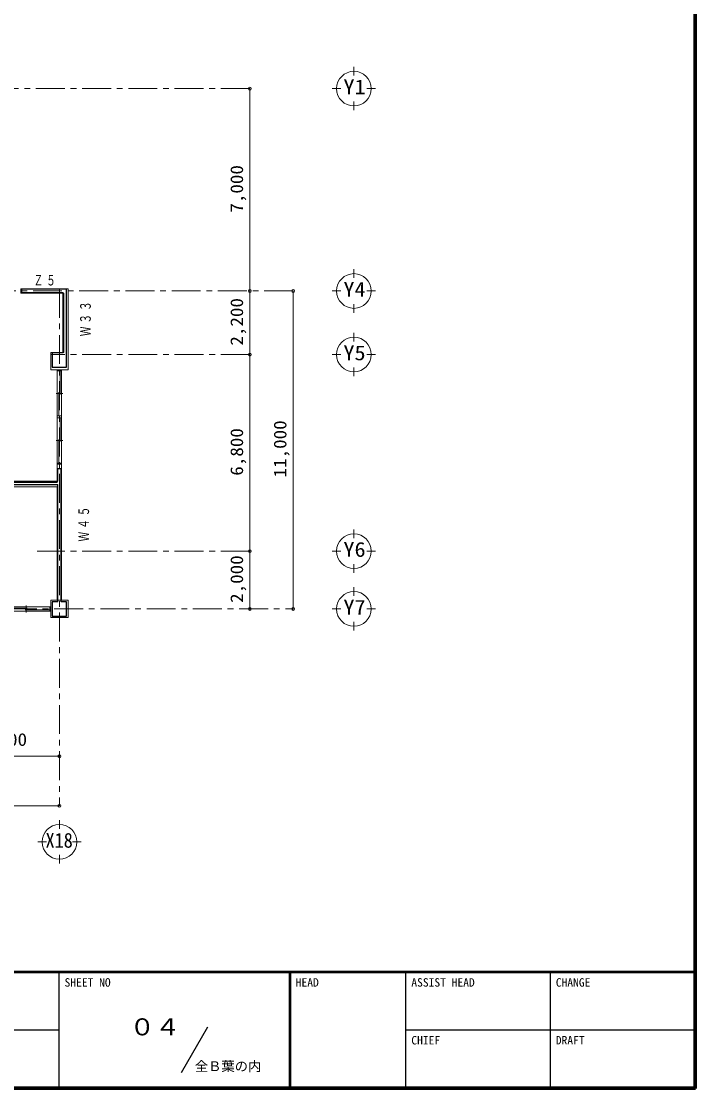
# Model space of a CAD drawing. Units: millimetres at full size, sheet at 1:200. Extents: x -55340 to 55340, y -38040 to 38040.
# Drawn here: x 32004 to 55340, y -38040 to -1117 of the extents above; entities that cross this region are included whole.
import ezdxf
from ezdxf.enums import TextEntityAlignment as Align

# ---------------------------------------------------------------- set-up
doc = ezdxf.new("R2010")
doc.units = ezdxf.units.MM
doc.header["$LTSCALE"] = 200
doc.header["$PDMODE"] = 32
doc.header["$PDSIZE"] = 100
doc.linetypes.add('CHAIN1', pattern=[8, 5, -1, 1, -1])
for name, color, linetype, lineweight in [('0-0_補助線', 4, 'Continuous', 9), ('0-1_通り芯', 3, 'Continuous', 18), ('0-5_建具(ｻｯｼ)', 4, 'Continuous', 9), ('0-A_寸法', 6, 'Continuous', 9), ('2-2_躯体', 2, 'Continuous', 25), ('F-0_F-0ﾚｲﾔ', 5, 'Continuous', 50)]:
    doc.layers.add(name, color=color, linetype=linetype, lineweight=lineweight)
for name, color, linetype in [('2-3_外壁', 2, 'Continuous'), ('F-A_F-Aﾚｲﾔ', 7, 'Continuous'), ('F-B_F-Bﾚｲﾔ', 6, 'Continuous')]:
    doc.layers.add(name, color=color, linetype=linetype)
doc.styles.add('ＭＳ ゴシック', font='')
doc.styles.get('ＭＳ ゴシック').set_extended_font_data('MS Gothic')

msp = doc.modelspace()

# ---------------------------------------------------------------- linework, layer by layer
at = {"layer": '0-0_補助線', "color": 3, "lineweight": 18}
for p, q in [((31986.5, -10520.6), (32021.5, -10520.6)), ((32021.5, -10370.6), (32021.5, -10520.6)), ((32021.5, -10520.6), (33471.5, -10520.6)), ((33471.5, -10520.6), (33471.5, -12570.6)), ((33246.5, -13205.6), (33246.5, -13170.6)), ((33347.2, -13205.6), (33347.2, -14021.3)), ((33203.6, -13986.3), (33439.3, -13986.3)), ((33295.8, -13951.2), (33295.8, -14766.9)), ((33246.5, -14766.9), (33396.5, -14766.9)), ((33396.5, -14766.9), (33396.5, -14836.9)), ((33347.2, -14836.9), (33347.2, -15652.5)), ((33203.6, -15617.5), (33439.3, -15617.5)), ((33295.8, -15582.5), (33295.8, -16398.1)), ((33246.5, -16398.1), (33246.5, -16433.1)), ((33396.5, -16433.1), (33246.5, -16433.1)), ((33396.5, -21145.6), (33396.5, -16433.1)), ((29396.5, -17220.6), (33246.5, -17220.6)), ((33246.5, -21145.6), (33246.5, -17220.6)), ((32171.5, -21563.5), (32171.5, -21327.7)), ((32986.5, -21370.6), (33021.5, -21370.6)), ((32986.5, -21520.6), (32986.5, -21370.6)), ((31356.5, -21419.9), (32206.5, -21419.9)), ((32136.5, -21471.3), (32986.5, -21471.3)), ((32986.5, -21520.6), (33021.5, -21520.6))]:
    msp.add_line(p, q, dxfattribs=at)
for points in [[(31986.5, -10520.6), (31986.5, -10370.6), (32021.5, -10370.6)], [(32021.5, -10370.6), (33621.5, -10370.6), (33621.5, -13170.6), (33021.5, -13170.6), (33021.5, -12570.6), (33471.5, -12570.6)], [(33246.5, -13205.6), (33396.5, -13205.6), (33396.5, -13170.6)], [(33246.5, -14766.9), (33246.5, -14836.9), (33396.5, -14836.9)], [(31196.5, -14870.6), (31196.5, -17070.6), (33246.5, -17070.6), (33246.5, -16433.1)], [(33246.5, -16398.1), (33396.5, -16398.1), (33396.5, -16433.1)]]:
    msp.add_lwpolyline(points, dxfattribs=at)
msp.add_lwpolyline([(33021.5, -21145.6), (33621.5, -21145.6), (33621.5, -21745.6), (33021.5, -21745.6)], close=True, dxfattribs=at)
at = {"layer": '0-1_通り芯'}
for p, q in [((43514.2, -2995.6), (43514.2, -2695.6)), ((42764.2, -3445.6), (43064.2, -3445.6)), ((44264.2, -3445.6), (43964.2, -3445.6)), ((43514.2, -4195.6), (43514.2, -3895.6)), ((43514.2, -9995.6), (43514.2, -9695.6)), ((42764.2, -10445.6), (43064.2, -10445.6)), ((44264.2, -10445.6), (43964.2, -10445.6)), ((43514.2, -11195.6), (43514.2, -10895.6)), ((43514.2, -12195.6), (43514.2, -11895.6)), ((42764.2, -12645.6), (43064.2, -12645.6)), ((44264.2, -12645.6), (43964.2, -12645.6)), ((43514.2, -13395.6), (43514.2, -13095.6)), ((43514.2, -18995.6), (43514.2, -18695.6)), ((42764.2, -19445.6), (43064.2, -19445.6)), ((44264.2, -19445.6), (43964.2, -19445.6)), ((43514.2, -20195.6), (43514.2, -19895.6)), ((43514.2, -20995.6), (43514.2, -20695.6)), ((42764.2, -21445.6), (43064.2, -21445.6)), ((44264.2, -21445.6), (43964.2, -21445.6)), ((43514.2, -22195.6), (43514.2, -21895.6)), ((33321.5, -28754.4), (33321.5, -29054.4)), ((32871.5, -29504.4), (32571.5, -29504.4)), ((34071.5, -29504.4), (33771.5, -29504.4)), ((33321.5, -30254.4), (33321.5, -29954.4))]:
    msp.add_line(p, q, dxfattribs=at)
at = {"layer": '0-1_通り芯', "color": 4, "linetype": 'CHAIN1', "lineweight": 9}
for p, q in [((39909.7, -3445.6), (-43658.8, -3445.6)), ((41409.7, -10445.6), (-45158.8, -10445.6)), ((33321.5, -10370.6), (33321.5, -28254.4)), ((39909.7, -12645.6), (33021.5, -12645.6)), ((39909.7, -19445.6), (32557.2, -19445.6)), ((-43658.8, -21445.6), (41409.7, -21445.6))]:
    msp.add_line(p, q, dxfattribs=at)
at = {"layer": '0-1_通り芯'}
for centre in [(43514.2, -3445.6), (43514.2, -10445.6), (43514.2, -12645.6), (43514.2, -19445.6), (43514.2, -21445.6), (33321.5, -29504.4)]:
    msp.add_circle(centre, 600, dxfattribs=at)
at = {"layer": '0-5_建具(ｻｯｼ)'}
for p, q in [((33246.5, -16398.1), (33246.5, -13205.6)), ((33396.5, -13205.6), (33396.5, -16398.1)), ((29656.5, -21370.6), (32986.5, -21370.6)), ((32986.5, -21520.6), (29656.5, -21520.6))]:
    msp.add_line(p, q, dxfattribs=at)
at = {"layer": '0-A_寸法', "color": 4}
for p, q in [((39909.7, -3445.6), (39909.7, -10445.6)), ((-37678.5, -28254.4), (33321.5, -28254.4))]:
    msp.add_line(p, q, dxfattribs=at)
for points in [[(39909.7, -10445.6), (39909.7, -12645.6), (39909.7, -19445.6), (39909.7, -21445.6)], [(41409.7, -10445.6), (41409.7, -11027.1), (41409.7, -21445.6)], [(3321.5, -26540.7), (7321.5, -26540.7), (11321.5, -26540.7), (15321.5, -26540.7), (19321.5, -26540.7), (24321.5, -26540.7), (29321.5, -26540.7), (33321.5, -26540.7)]]:
    msp.add_lwpolyline(points, dxfattribs=at)
at = {"layer": '0-A_寸法'}
for p in [(39909.7, -3445.6), (39909.7, -10445.6), (41409.7, -10445.6), (39909.7, -12645.6), (39909.7, -19445.6), (39909.7, -21445.6), (41409.7, -21445.6), (33321.5, -26540.7), (33321.5, -28254.4)]:
    msp.add_point(p, dxfattribs=at)
at = {"layer": '2-2_躯体'}
for p, q in [((33571.5, -10385.6), (32021.5, -10385.6)), ((32021.5, -10505.6), (32021.5, -10385.6)), ((33451.5, -10505.6), (32021.5, -10505.6)), ((33451.5, -12585.6), (33451.5, -10505.6)), ((33571.5, -12585.6), (33571.5, -10385.6)), ((33451.5, -12585.6), (33071.5, -12585.6)), ((33261.5, -17020.6), (33261.5, -16588.8)), ((33261.5, -16588.8), (33381.5, -16588.8)), ((33381.5, -21195.6), (33381.5, -16588.8)), ((29396.5, -17140.6), (33261.5, -17140.6)), ((31031.5, -17020.6), (33261.5, -17020.6)), ((33261.5, -21195.6), (33261.5, -17140.6)), ((33071.5, -21195.6), (33071.5, -21695.6)), ((33261.5, -21195.6), (33071.5, -21195.6)), ((33571.5, -21195.6), (33381.5, -21195.6)), ((33571.5, -21695.6), (33571.5, -21195.6)), ((33071.5, -21695.6), (33571.5, -21695.6))]:
    msp.add_line(p, q, dxfattribs=at)
msp.add_lwpolyline([(33071.5, -12585.6), (33071.5, -13085.6), (33571.5, -13085.6), (33571.5, -12585.6)], dxfattribs=at)
at = {"layer": 'F-0_F-0ﾚｲﾔ'}
for p, q in [((55340, 38040), (55340, -38040)), ((55300, 38000), (55300, -38000)), ((-55300, -34000), (55300, -34000)), ((41300, -34000), (41300, -38000)), ((-55300, -38000), (55300, -38000)), ((-55340, -38040), (55340, -38040))]:
    msp.add_line(p, q, dxfattribs=at)
at = {"layer": 'F-0_F-0ﾚｲﾔ', "color": 2, "lineweight": 25}
for p, q in [((33300, -34000), (33300, -38000)), ((45300, -34000), (45300, -38000)), ((50300, -34000), (50300, -38000)), ((-16700, -36000), (33300, -36000)), ((37549.8, -37486.4), (38463.1, -35904.6)), ((45300, -36000), (55300, -36000))]:
    msp.add_line(p, q, dxfattribs=at)

# ---------------------------------------------------------------- texts
at = {"layer": '0-1_通り芯', "color": 2, "style": 'ＭＳ ゴシック'}
for s, width, p in [('Y1', 1.1, (43150, -3795.9)), ('Y4', 1.1, (43150, -10795.9)), ('Y5', 1.1, (43150, -12995.9)), ('Y6', 1.1, (43150, -19795.9)), ('Y7', 1.1, (43150, -21795.9)), ('X18', 0.9, (32841.8, -29858.6))]:
    msp.add_text(s, height=513.2, dxfattribs=dict(at, width=width)).set_placement(p, align=Align.BOTTOM_LEFT)
at = {"layer": '0-A_寸法', "color": 2, "style": 'ＭＳ ゴシック', "width": 1.1}
for s, p in [('7,000', (39809.7, -7735.6)), ('2,200', (39809.7, -12335.6)), ('11,000', (41309.7, -16895.6)), ('6,800', (39809.7, -16835.6)), ('2,000', (39809.7, -21235.6))]:
    msp.add_text(s, height=439.9, rotation=90, dxfattribs=at).set_placement(p, align=Align.BOTTOM_LEFT)
msp.add_text('4,000', height=439.9, dxfattribs=at).set_placement((30556.7, -26314.9), align=Align.BOTTOM_LEFT)
at = {"layer": '2-3_外壁', "insert": (32426.5, -10260.6), "char_height": 366.6, "attachment_point": 7, "style": 'ＭＳ ゴシック'}
msp.add_mtext('\\T1.31;\\W0.65;Ｚ５', dxfattribs=at)
at = {"layer": '2-3_外壁', "char_height": 366.6, "attachment_point": 7, "rotation": 90, "style": 'ＭＳ ゴシック'}
for s, insert in [('\\T1.31;\\W0.65;Ｗ３３', (34413, -12008.8)), ('\\T1.31;\\W0.65;Ｗ４５', (34353.8, -19111.2))]:
    msp.add_mtext(s, dxfattribs=dict(at, insert=insert))
at = {"layer": 'F-A_F-Aﾚｲﾔ', "style": 'ＭＳ ゴシック'}
for s, p in [('SHEET NO', (33500, -34600)), ('HEAD', (41500, -34600)), ('ASSIST HEAD', (45500, -34600)), ('CHANGE', (50500, -34600)), ('CHIEF', (45500, -36600)), ('DRAFT', (50500, -36600))]:
    msp.add_text(s, height=293.3, dxfattribs=at).set_placement(p, align=Align.BOTTOM_LEFT)
at = {"layer": 'F-B_F-Bﾚｲﾔ', "style": 'ＭＳ ゴシック', "width": 1.1}
msp.add_text('０４', height=586.5, dxfattribs=at).set_placement((35748.7, -36371), align=Align.BOTTOM_LEFT)
at = {"layer": 'F-B_F-Bﾚｲﾔ', "color": 2, "style": 'ＭＳ ゴシック'}
msp.add_text('全Ｂ葉の内', height=337.2, dxfattribs=at).set_placement((38008, -37533.7), align=Align.BOTTOM_LEFT)

doc.saveas('drawing.dxf')
